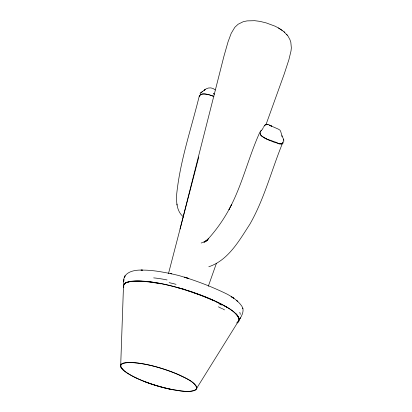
<?xml version="1.0" encoding="UTF-8"?>
<svg xmlns="http://www.w3.org/2000/svg" width="412" height="412" viewBox="0 0 412 412"><rect width="100%" height="100%" fill="white"/><g stroke="black" fill="none" stroke-linecap="round" stroke-linejoin="round"><path stroke-width="0.62" d="M120.685 365.743C121.282 363.106 124.748 363.065 126.901 362.72A43.363 9.826 17 0 1 132.638 362.668C145.869 363.472 158.749 367.164 171.129 371.737A44.058 9.986 17 0 1 179.251 375.054C185.312 378.319 193.439 380.631 196.57 387.301A42.74 9.687 17 0 1 195.401 389.886C188.258 393.094 180.034 390.576 172.643 389.592A44.048 9.986 17 0 1 163.904 387.63C151.364 384.355 138.829 380.245 127.782 373.329A43.487 9.857 17 0 1 123.523 370.141L121.123 367.324L120.685 365.743L123.497 285.887C124.409 281.88 129.672 281.813 132.952 281.293A65.946 14.945 17 0 1 141.671 281.211L154.016 282.467M283.858 140.827L283.765 141.331L283.662 139.395L281.88 135.8L282.102 136.336L280.68 131.382L279.995 130.197L278.533 129.219L269.603 125.279L271.786 126.216L270.736 125.727M123.615 283.739C122.112 272.208 133.339 269.783 142.521 270.081L141.002 270.148C151.322 269.839 161.561 271.822 171.644 273.826L170.13 273.506L178.561 275.463L188.263 278.337L184.277 277.152C198.996 281.777 213.457 287.422 227.306 294.23C232.77 297.232 238.162 300.868 241.762 306.07C244.893 310.437 241.793 315.819 239.377 319.717M124.007 279.351L123.765 281.551M180.059 229.041L223.922 56.289L228.037 41.864L231.194 33.362L234.814 27.31L238.131 24.231L243.291 21.676L247.118 20.888L254.678 20.688L259.962 21.378L266.137 22.892L275.005 26.162L278.435 27.954L283.966 31.709L287.834 35.839L289.837 39.418L290.821 42.251L291.341 47.849L291.016 50.928L288.884 59.73L284.228 73.995L265.786 125.197M168.472 273.645L198.795 156.931M209.59 94.909C206.427 94.121 201.607 92.777 199.32 95.857C191.353 128.323 180.245 160.34 176.738 193.722C176.161 201.834 176.609 211.66 183.654 217.036M208.817 266.755C228.428 260.188 239.264 240.479 249.888 224.18C264.622 198.404 271.786 169.075 283.059 141.939M208.307 286.273L216.429 263.299M259.256 133.55C248.158 158.476 242.05 185.488 228.984 209.579L231.508 204.723L231.163 205.377M229.438 208.714C223.191 220.353 215.435 231.189 206.417 240.84L208.652 238.527L204.63 242.091L207.524 239.866L203.966 242.122L206.809 240.654L203.08 242.344M239.532 319.449L240.495 317.786M200.047 93.781L200.809 92.829M196.416 388.727L238.661 320.845M263.119 127.586L264.978 125.176L264.576 125.634C265.189 123.492 268.665 124.414 268.954 124.821M261.919 129.646L262.202 129.342M282.962 143.155L282.019 143.793L280.222 143.85L274.083 142.238L266.379 139.014L261.641 135.965M261.404 130.197L260.06 132.046A13.498 5.758 25.7 0 0 259.951 132.448C259.642 135.182 262.686 136.82 264.643 138.077M262.346 129.188L262.64 128.879M261.347 130.321L259.977 132.324L260.358 134.441M262.789 128.735L263.093 128.462M200.974 92.679L205.125 89.651L203.997 90.429C207.133 87.359 211.907 86.798 215.26 89.976M200.742 92.891L201.046 92.612M201.499 92.257L202.349 91.613M237.029 322.668C239.748 321.206 239.243 317.472 237.374 315.52M125.542 283.065L123.688 284.934L123.755 287.396M201.154 243.023L202.601 242.513M127.416 282.272L128.534 281.952M281.597 143.865L282.776 143.397L283.08 142.052M131.176 281.463C154.824 279.691 178.164 287.303 200.206 295.002A66.996 15.187 17 0 1 212.561 300.044L222.011 304.571M280.984 143.901L279.836 143.798M267.692 124.3L265.725 124.558L266.574 124.218L267.903 124.367M176.563 287.288L180.94 288.554M183.824 289.42L185.24 289.847M186.651 290.285L189.453 291.176M210.233 95.105L213.874 96.434M268.979 139.786L266.641 139.004M190.849 291.634L193.63 292.587M269.85 140.09L275.407 142.099M213.792 96.408C211.083 95.26 199.526 91.207 199.568 96.732M278.146 143.319L276.174 142.423M215.471 301.327C223.865 305.895 234.706 309.443 238.898 318.677A64.993 14.729 17 0 1 237.116 322.601M269.041 124.877L270.88 125.82M224.061 305.668L226.986 307.295M214.441 94.178L213.426 93.622L213.972 93.931M269.716 125.233L270.184 125.495L269.896 125.336M282.194 30.339L278.435 27.954M236.643 300.482L237.729 301.589L236.622 300.456M283.966 31.709L284.589 32.347M286.587 34.392L287.318 35.138M199.604 96.794L199.32 95.857M283.662 139.395L283.796 139.853M242.735 308.094L242.859 308.706L242.812 308.403M176.913 204.074L177.093 205.016M123.497 285.887L123.641 287.035M172.633 389.711A39.737 9.023 17 0 1 143.438 381.136M123.245 370.094A39.737 9.023 17 0 1 123.888 363.08M123.574 287.143A60.43 13.699 17 0 1 187.975 290.62A60.43 13.699 17 0 1 236.849 323.044M235.546 313.326A57.819 12.901 17.4 0 1 237.549 315.561M239.774 312.327A55.883 14.029 13.7 0 1 240.227 314.402M222.326 308.629A52.767 10.82 19.4 0 1 224.54 309.901M218.396 306.811A50.161 9.708 19.6 0 1 221.682 308.526M219.457 304.005A70.158 8.642 22.2 0 1 221.46 305.05M193.486 292.685A67.805 14.379 17.3 0 1 213.972 300.812M180.909 288.338A69.304 7.468 16.8 0 1 183.876 289.224M169.136 282.658A49.497 15.059 17.8 0 1 176.053 284.342M153.676 277.879A54.389 16.485 18.2 0 1 167.056 279.954M154.438 282.756A57.948 12.252 16.5 0 1 160.675 283.832M128.41 281.906A62.253 13.776 16.2 0 1 131.026 281.401M125.253 282.967A62.758 14.008 16.4 0 1 127.014 282.122M260.652 134.961A5.382 2.302 30.2 0 1 260.281 134.389M261.666 135.96A4.851 1.967 31.9 0 1 260.745 134.971M266.682 138.829A11.397 8.564 32 0 1 264.725 137.917M268.866 139.977A24.251 17.392 1.9 0 1 269.726 140.271M275.371 142.15A17.021 13.009 -12.8 0 1 276.138 142.464M279.877 143.984A10.197 6.916 58.5 0 1 278.151 143.556M281.69 143.948A8.168 3.389 29.7 0 1 281.082 143.999M124.846 276.313L124.378 277.57L125.037 275.813L124.846 276.313M233.887 298.288L231.183 296.64L233.856 298.283M136.017 377.897A39.737 8.997 17 0 0 196.581 388.964A39.737 8.997 17 0 0 143.659 363.951A39.737 8.997 17 0 0 136.017 377.897"/></g></svg>
